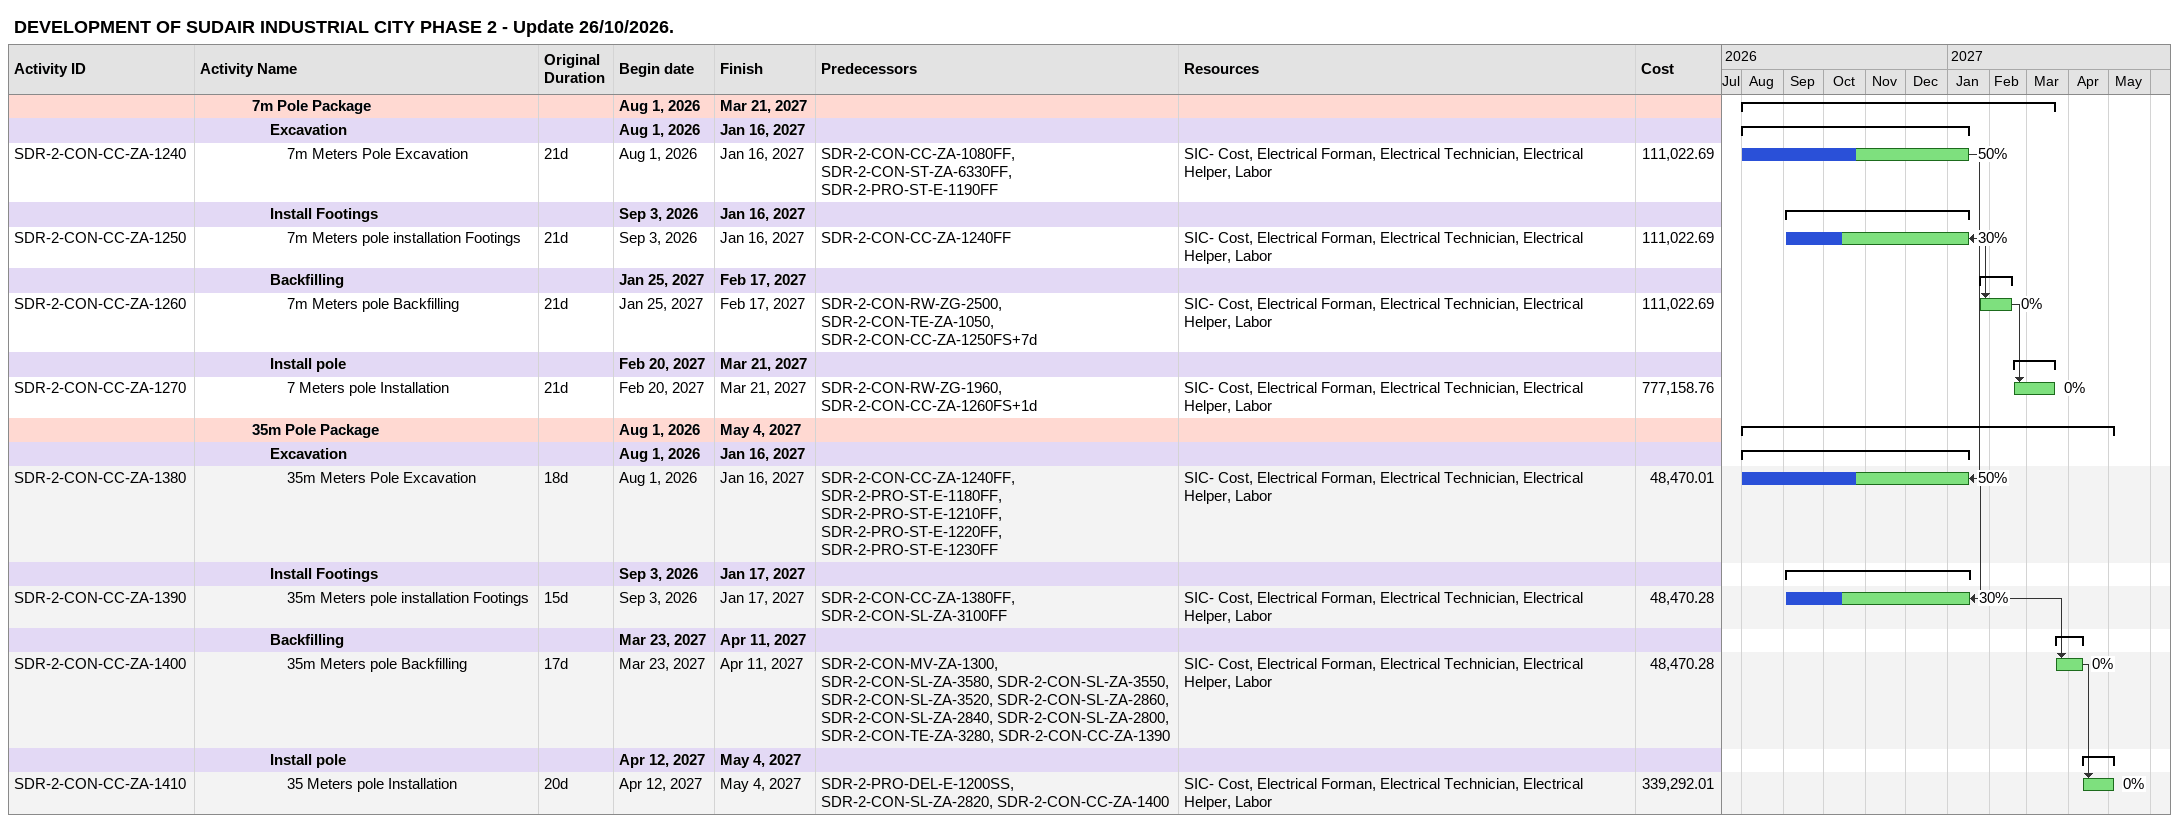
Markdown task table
DEVELOPMENT OF SUDAIR INDUSTRIAL CITY PHASE 2 - Update 26/10/2026.

| ID | Level | Task | Original duration | Start | Finish | Predecessors | Resources | % complete | Cost |
|---|---|---|---|---|---|---|---|---|---|
|  | 4 | **7m Pole Package** |  | 2026-08-01 | 2027-03-21 |  |  |  |  |
|  | 5 | **Excavation** |  | 2026-08-01 | 2027-01-16 |  |  |  |  |
| SDR-2-CON-CC-ZA-1240 | 6 | 7m Meters Pole Excavation | 21d | 2026-08-01 | 2027-01-16 | SDR-2-CON-CC-ZA-1080FF, SDR-2-CON-ST-ZA-6330FF, SDR-2-PRO-ST-E-1190FF | SIC- Cost, Electrical Forman, Electrical Technician, Electrical Helper, Labor | 50 | 111022.69 |
|  | 5 | **Install Footings** |  | 2026-09-03 | 2027-01-16 |  |  |  |  |
| SDR-2-CON-CC-ZA-1250 | 6 | 7m Meters pole installation Footings | 21d | 2026-09-03 | 2027-01-16 | SDR-2-CON-CC-ZA-1240FF | SIC- Cost, Electrical Forman, Electrical Technician, Electrical Helper, Labor | 30 | 111022.69 |
|  | 5 | **Backfilling** |  | 2027-01-25 | 2027-02-17 |  |  |  |  |
| SDR-2-CON-CC-ZA-1260 | 6 | 7m Meters pole Backfilling | 21d | 2027-01-25 | 2027-02-17 | SDR-2-CON-RW-ZG-2500, SDR-2-CON-TE-ZA-1050, SDR-2-CON-CC-ZA-1250FS+7d | SIC- Cost, Electrical Forman, Electrical Technician, Electrical Helper, Labor | 0 | 111022.69 |
|  | 5 | **Install pole** |  | 2027-02-20 | 2027-03-21 |  |  |  |  |
| SDR-2-CON-CC-ZA-1270 | 6 | 7 Meters pole Installation | 21d | 2027-02-20 | 2027-03-21 | SDR-2-CON-RW-ZG-1960, SDR-2-CON-CC-ZA-1260FS+1d | SIC- Cost, Electrical Forman, Electrical Technician, Electrical Helper, Labor | 0 | 777158.76 |
|  | 4 | **35m Pole Package** |  | 2026-08-01 | 2027-05-04 |  |  |  |  |
|  | 5 | **Excavation** |  | 2026-08-01 | 2027-01-16 |  |  |  |  |
| SDR-2-CON-CC-ZA-1380 | 6 | 35m Meters Pole Excavation | 18d | 2026-08-01 | 2027-01-16 | SDR-2-CON-CC-ZA-1240FF, SDR-2-PRO-ST-E-1180FF, SDR-2-PRO-ST-E-1210FF, SDR-2-PRO-ST-E-1220FF, SDR-2-PRO-ST-E-1230FF | SIC- Cost, Electrical Forman, Electrical Technician, Electrical Helper, Labor | 50 | 48470.01 |
|  | 5 | **Install Footings** |  | 2026-09-03 | 2027-01-17 |  |  |  |  |
| SDR-2-CON-CC-ZA-1390 | 6 | 35m Meters pole installation Footings | 15d | 2026-09-03 | 2027-01-17 | SDR-2-CON-CC-ZA-1380FF, SDR-2-CON-SL-ZA-3100FF | SIC- Cost, Electrical Forman, Electrical Technician, Electrical Helper, Labor | 30 | 48470.28 |
|  | 5 | **Backfilling** |  | 2027-03-23 | 2027-04-11 |  |  |  |  |
| SDR-2-CON-CC-ZA-1400 | 6 | 35m Meters pole Backfilling | 17d | 2027-03-23 | 2027-04-11 | SDR-2-CON-MV-ZA-1300, SDR-2-CON-SL-ZA-3580, SDR-2-CON-SL-ZA-3550, SDR-2-CON-SL-ZA-3520, SDR-2-CON-SL-ZA-2860, SDR-2-CON-SL-ZA-2840, SDR-2-CON-SL-ZA-2800, SDR-2-CON-TE-ZA-3280, SDR-2-CON-CC-ZA-1390 | SIC- Cost, Electrical Forman, Electrical Technician, Electrical Helper, Labor | 0 | 48470.28 |
|  | 5 | **Install pole** |  | 2027-04-12 | 2027-05-04 |  |  |  |  |
| SDR-2-CON-CC-ZA-1410 | 6 | 35 Meters pole Installation | 20d | 2027-04-12 | 2027-05-04 | SDR-2-PRO-DEL-E-1200SS, SDR-2-CON-SL-ZA-2820, SDR-2-CON-CC-ZA-1400 | SIC- Cost, Electrical Forman, Electrical Technician, Electrical Helper, Labor | 0 | 339292.01 |
